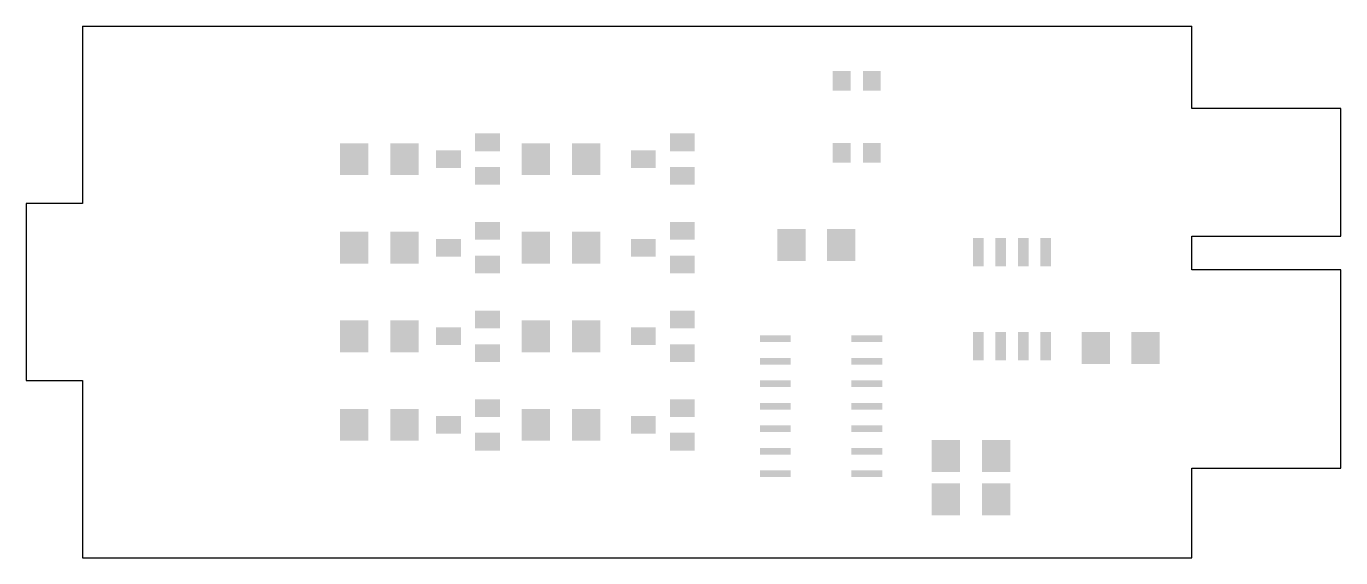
# Model space of a CAD drawing. Extents: x 0 to 74.2, y 0 to 30.
import ezdxf

# ---------------------------------------------------------------- set-up
doc = ezdxf.new("R2010")
doc.units = 0
doc.layers.add('20', color=30, linetype='CONTINUOUS')
doc.layers.add('32', color=253, linetype='CONTINUOUS')

# ---------------------------------------------------------------- blocks, each defined once
blk = doc.blocks.new('RECT')
blk.add_solid([(-0.5, -0.5), (0.5, -0.5), (-0.5, 0.5), (0.5, 0.5)])

msp = doc.modelspace()

# ---------------------------------------------------------------- linework, layer by layer
at = {"layer": '20'}
for p, q in [((3.175, 30), (65.775, 30)), ((3.175, 30), (3.175, 20)), ((65.775, 25.35), (65.775, 30)), ((74.175, 25.35), (65.775, 25.35)), ((74.175, 18.15), (74.175, 25.35)), ((3.175, 20), (0, 20)), ((0, 20), (0, 10)), ((65.775, 16.25), (65.775, 18.15)), ((65.775, 18.15), (74.175, 18.15)), ((74.175, 16.25), (65.775, 16.25)), ((74.175, 5.05), (74.175, 16.25)), ((0, 10), (3.175, 10)), ((3.175, 10), (3.175, 0)), ((65.775, 0), (65.775, 5.05)), ((65.775, 5.05), (74.175, 5.05)), ((3.175, 0), (65.775, 0))]:
    msp.add_line(p, q, dxfattribs=at)

# ---------------------------------------------------------------- block references
at = {"layer": '32'}
for p, yscale, rotation in [((46.013, 26.924), 1.1, 180), ((47.713, 26.924), 1.1, 180), ((26.025, 23.45), 1.4, 270), ((37.025, 23.45), 1.4, 270), ((23.825, 22.5), 1.4, 270), ((34.825, 22.5), 1.4, 270), ((46.013, 22.86), 1.1, 180), ((47.713, 22.86), 1.1, 180), ((26.025, 21.55), 1.4, 270), ((37.025, 21.55), 1.4, 270), ((26.025, 18.45), 1.4, 270), ((37.025, 18.45), 1.4, 270), ((23.825, 17.5), 1.4, 270), ((34.825, 17.5), 1.4, 270), ((26.025, 16.55), 1.4, 270), ((37.025, 16.55), 1.4, 270), ((26.025, 13.45), 1.4, 270), ((37.025, 13.45), 1.4, 270), ((23.825, 12.5), 1.4, 270), ((34.825, 12.5), 1.4, 270), ((26.025, 11.55), 1.4, 270), ((37.025, 11.55), 1.4, 270), ((26.025, 8.45), 1.4, 270), ((37.025, 8.45), 1.4, 270), ((23.825, 7.5), 1.4, 270), ((34.825, 7.5), 1.4, 270), ((26.025, 6.55), 1.4, 270), ((37.025, 6.55), 1.4, 270)]:
    msp.add_blockref('RECT', p, dxfattribs=dict(at, yscale=yscale, rotation=rotation))
for p, xscale, yscale, rotation in [((18.503, 22.5), 1.6, 1.803, 180), ((21.347, 22.5), 1.6, 1.803, 180), ((28.753, 22.5), 1.6, 1.803, 180), ((31.597, 22.5), 1.6, 1.803, 180), ((43.177, 17.653), 1.6, 1.8, 180), ((45.977, 17.653), 1.6, 1.8, 180), ((18.503, 17.5), 1.6, 1.803, 180), ((21.347, 17.5), 1.6, 1.803, 180), ((28.753, 17.5), 1.6, 1.803, 180), ((31.597, 17.5), 1.6, 1.803, 180), ((53.7232, 17.2535), 1.5966, 0.6019, 90), ((54.9932, 17.2535), 1.5966, 0.6019, 90), ((56.2632, 17.2535), 1.5966, 0.6019, 90), ((57.5332, 17.2535), 1.5966, 0.6019, 90), ((18.503, 12.5), 1.6, 1.803, 180), ((21.347, 12.5), 1.6, 1.803, 180), ((28.753, 12.5), 1.6, 1.803, 180), ((31.597, 12.5), 1.6, 1.803, 180), ((53.7232, 11.9349), 1.5966, 0.6019, 90), ((54.9932, 11.9349), 1.5966, 0.6019, 90), ((56.2632, 11.9349), 1.5966, 0.6019, 90), ((57.5332, 11.9349), 1.5966, 0.6019, 90), ((42.2691, 12.3638), 1.7455, 0.3769, 180), ((47.4389, 12.3638), 1.7455, 0.3769, 180), ((42.2691, 11.0938), 1.7455, 0.3769, 180), ((47.4389, 11.0938), 1.7455, 0.3769, 180), ((42.2691, 9.8238), 1.7455, 0.3769, 180), ((47.4389, 9.8238), 1.7455, 0.3769, 180), ((18.503, 7.5), 1.6, 1.803, 180), ((21.347, 7.5), 1.6, 1.803, 180), ((28.753, 7.5), 1.6, 1.803, 180), ((31.597, 7.5), 1.6, 1.803, 180), ((42.2691, 8.5538), 1.7455, 0.3769, 180), ((47.4389, 8.5538), 1.7455, 0.3769, 180), ((42.2691, 7.2838), 1.7455, 0.3769, 180), ((47.4389, 7.2838), 1.7455, 0.3769, 180), ((42.2691, 6.0138), 1.7455, 0.3769, 180), ((47.4389, 6.0138), 1.7455, 0.3769, 180), ((42.2691, 4.7438), 1.7455, 0.3769, 180), ((47.4389, 4.7438), 1.7455, 0.3769, 180), ((51.8926, 3.302), 1.6, 1.803, 180), ((54.7366, 3.302), 1.6, 1.803, 180)]:
    msp.add_blockref('RECT', p, dxfattribs=dict(at, xscale=xscale, yscale=yscale, rotation=rotation))
at = {"layer": '32', "xscale": 1.6}
for p, yscale in [((60.3508, 11.8326), 1.8), ((63.1508, 11.8326), 1.8), ((51.8926, 5.7404), 1.803), ((54.7366, 5.7404), 1.803)]:
    msp.add_blockref('RECT', p, dxfattribs=dict(at, yscale=yscale))

doc.saveas('drawing.dxf')
